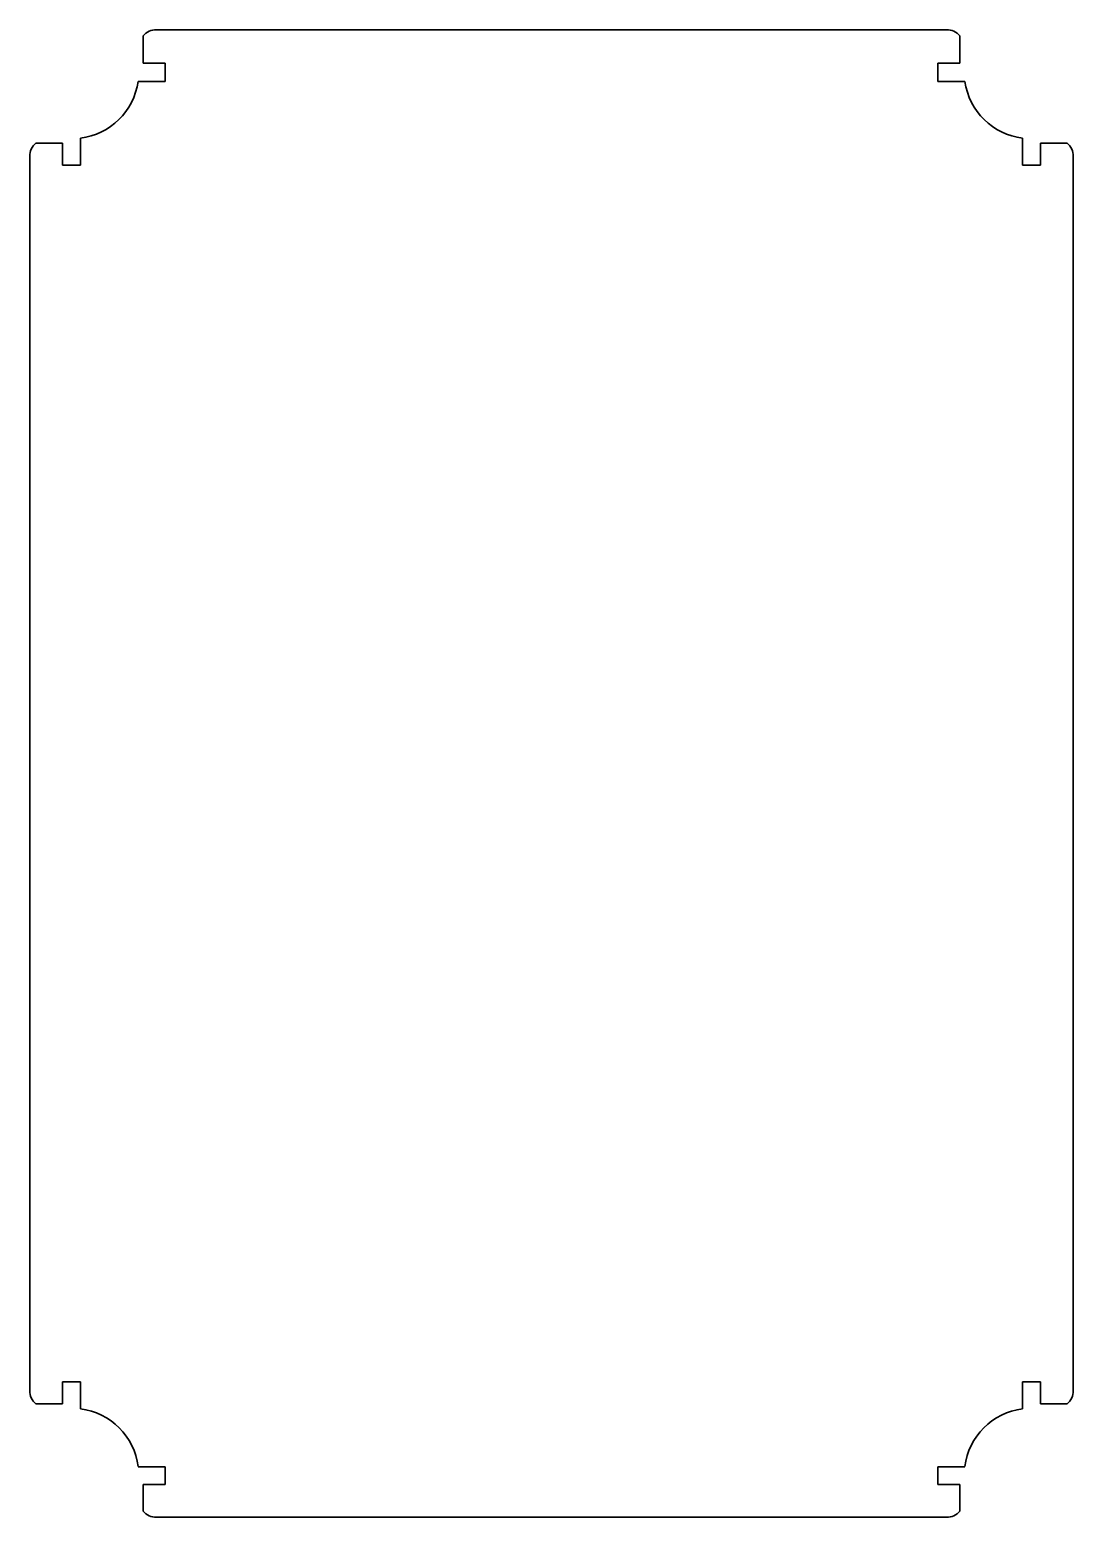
# Model space of a CAD drawing. Header units: millimetres. Extents: x -59 to 59, y -84 to 84.
import ezdxf

# ---------------------------------------------------------------- set-up
doc = ezdxf.new("R2010")
doc.units = ezdxf.units.MM
doc.layers.add('Board Outline', color=18, linetype='Continuous', lineweight=35, true_color=0x000000)

msp = doc.modelspace()

# ---------------------------------------------------------------- linework, layer by layer
at = {"layer": 'Board Outline'}
for p, q in [((-46.1, 83.32), (-46.1, 80.22)), ((-44.6, 84), (44.6, 84)), ((46.1, 80.22), (46.1, 83.32)), ((-46.1, 80.22), (-43.6, 80.22)), ((-43.6, 80.22), (-43.6, 78.16)), ((43.6, 80.22), (46.1, 80.22)), ((43.6, 78.16), (43.6, 80.22)), ((-43.6, 78.16), (-46.67, 78.16)), ((46.67, 78.16), (43.6, 78.16)), ((-55.22, 71.2), (-58.22, 71.2)), ((-55.22, 68.7), (-55.22, 71.2)), ((-53.19, 71.76), (-53.19, 68.7)), ((53.19, 68.7), (53.19, 71.76)), ((55.22, 71.2), (55.22, 68.7)), ((58.22, 71.2), (55.22, 71.2)), ((-58.9, -69.7), (-58.9, 69.7)), ((58.9, 69.7), (58.9, -69.7)), ((-55.22, 68.7), (-53.19, 68.7)), ((55.22, 68.7), (53.19, 68.7)), ((-55.22, -68.7), (-53.19, -68.7)), ((-55.22, -71.2), (-55.22, -68.7)), ((-53.19, -68.7), (-53.19, -71.76)), ((53.19, -68.7), (55.22, -68.7)), ((53.19, -71.76), (53.19, -68.7)), ((55.22, -68.7), (55.22, -71.2)), ((-58.22, -71.2), (-55.22, -71.2)), ((55.22, -71.2), (58.22, -71.2)), ((-46.66, -78.29), (-43.6, -78.29)), ((-43.6, -78.29), (-43.6, -80.32)), ((43.6, -78.29), (46.66, -78.29)), ((43.6, -80.32), (43.6, -78.29)), ((-46.1, -80.32), (-46.1, -83.32)), ((-43.6, -80.32), (-46.1, -80.32)), ((46.1, -80.32), (43.6, -80.32)), ((46.1, -83.32), (46.1, -80.32)), ((44.6, -84), (-44.6, -84))]:
    msp.add_line(p, q, dxfattribs=at)
for centre, radius, start, end in [((-44.6, 82), 2, 90, 138.5904), ((44.6, 82), 2, 41.4096, 90), ((-54.1, 79.2), 7.5, 277, 352), ((54.1, 79.2), 7.5, 188, 263), ((-56.9, 69.7), 2, 131.4096, 180), ((56.9, 69.7), 2, 0, 48.5904), ((-56.9, -69.7), 2, 180, 228.5904), ((56.9, -69.7), 2, 311.4096, 0), ((-54.1, -79.2), 7.5, 7, 83), ((54.1, -79.2), 7.5, 97, 173), ((-44.6, -82), 2, 221.4096, 270), ((44.6, -82), 2, 270, 318.5904)]:
    msp.add_arc(centre, radius, start, end, dxfattribs=at)

doc.saveas('drawing.dxf')
